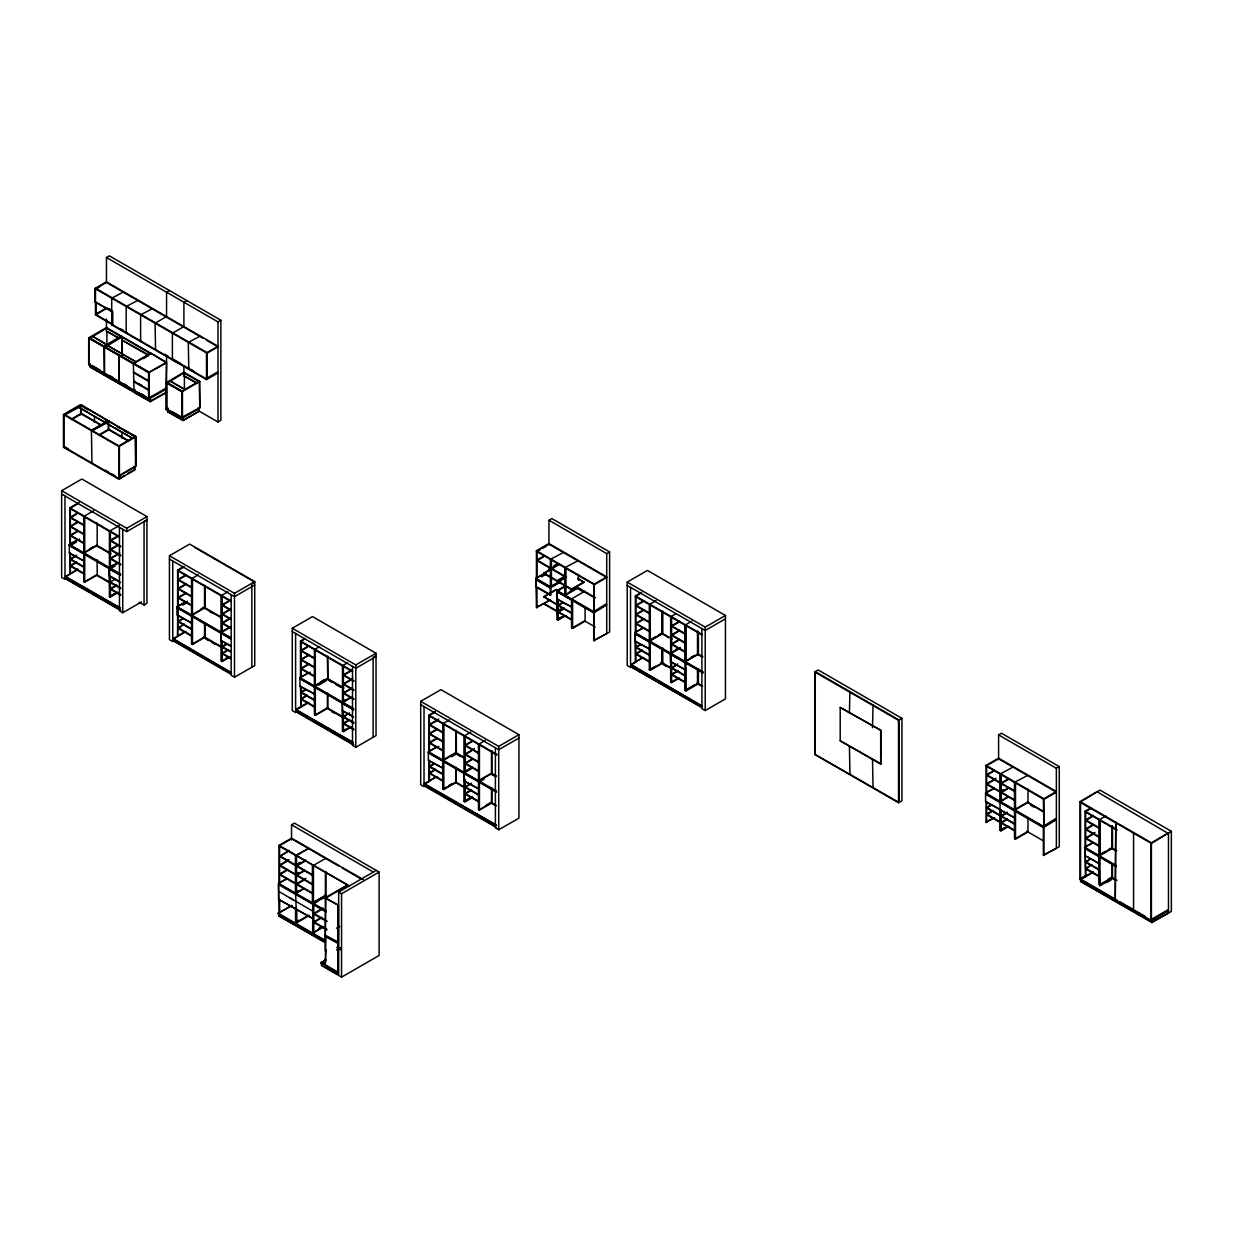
<?xml version="1.0" encoding="UTF-8"?>
<svg xmlns="http://www.w3.org/2000/svg" width="1233" height="1233" viewBox="0 0 1233 1233"><rect width="100%" height="100%" fill="white"/><g stroke="black" fill="none" stroke-linecap="round" stroke-linejoin="round"><path stroke-width="1.5" d="M152.106 308.82L140.608 314.862L140.608 341.556L141.132 340.647M352.484 666.359L352.484 745.364L355.798 747.275L376.034 735.608L376.034 653.259L312.519 616.592L292.283 628.26L292.283 710.609L295.612 712.535L295.612 633.515M495.389 747.799L495.389 827.867L498.718 829.794L518.939 818.111L518.939 734.698L440.921 689.663L420.7 701.33L420.7 784.743L424.029 786.669L424.029 706.586M701.901 628.568L701.901 708.651L705.23 710.562L725.451 698.88L725.451 615.467L647.433 570.432L627.212 582.099L627.212 665.527L630.541 667.438L630.541 587.355M1168.468 833.585L1097.093 791.771L1080.046 802.221L1151.406 843.418L1167.944 833.277M106.454 282.527L106.454 257.512L109.352 255.832L220.877 320.241L220.877 420.33L217.994 421.994L198.513 410.743M112.234 311.826L94.956 301.854L94.956 288.507L106.454 281.864L217.994 346.257L206.497 352.9L206.497 379.594L217.994 372.952M95.48 288.799L106.454 282.465L121.697 291.265M96.004 289.108L99.133 287.289M94.956 301.854L112.234 311.225L111.71 324.865L111.71 298.186L123.223 292.144M111.032 310.593L106.454 307.957L95.48 314.292L112.758 324.279L112.758 311.533M106.978 308.25L96.004 314.6L96.004 302.455M169.445 290.541L166.563 292.206L166.563 317.235M89.115 337.58L149.224 372.289L149.224 399.045L89.115 364.336L89.115 337.58L106.454 327.577L166.563 362.271L148.607 372.628L88.684 338.042L88.684 364.598L148.607 399.153L166.563 389.027M88.684 338.042L149.131 372.335L149.131 398.86L138.543 392.741M106.978 327.87L89.639 338.489M106.454 319.1L106.454 331.184L118.075 337.287M121.25 336.116L103.911 346.119L104.343 373.029M103.834 346.781L121.774 336.424M104.528 346.581L104.528 373.137M186.784 300.544L183.902 302.224L183.902 327.238M166.563 316.557L155.065 323.2L155.574 349.602M88.684 364.598L128.972 387.254M90.163 363.75L90.163 367.018L130.559 389.736M119.077 354.981L119.262 381.644M119.262 355.089L118.738 381.937M183.902 326.575L172.389 333.218L172.389 359.913L189.327 368.482M150.719 353.131L133.38 363.149L133.996 390.121M133.303 363.797L151.243 353.439L165.022 361.993M143.367 358.587L148.099 355.859M106.454 257.512L217.994 321.905L220.877 320.241M133.996 372.304L149.131 381.043M135.183 466.875L135.183 469.804L118.877 479.221L63.469 447.225L63.469 414.519L80.284 404.809L135.692 436.806L135.692 466.567L119.401 475.984M65.025 414.827L81.316 406.011M133.996 381.213L149.131 389.952M71.545 419.004L81.316 413.363L101.121 424.799M71.545 419.605L81.316 413.964L99.472 424.445M188.803 368.775L188.295 342.389L199.792 336.347M166.131 382.739L183.902 372.289L199.792 381.459L199.792 408.215L182.453 418.234L166.131 409.31L166.131 382.739L181.837 391.817L199.792 381.459M183.902 365.739L183.902 375.88L195.97 382.261M91.427 430.07L107.733 421.27L104.42 419.359M108.766 420.669L91.427 430.671L91.951 463.069M151.859 396.317L148.7 398.136L166.039 388.133M92.475 430.671L108.766 421.871M150.256 401.11L166.039 392.603L165.515 389.027M90.163 367.018L150.256 401.711L166.563 392.31M98.994 434.848L108.766 429.207L128.571 440.643M100.613 434.509L108.766 429.808L128.571 441.244M121.975 428.884L136.139 436.559L135.615 466.428M167.596 408.447L167.596 411.714L181.898 419.374M118.877 445.914L135.183 436.513L135.692 465.966L119.401 475.383M63.469 414.519L118.877 446.516L136.139 436.559M166.131 409.31L182.361 418.079L166.64 409.002L166.563 355.736M64.979 495.959L64.979 579.371L61.65 577.46L61.65 490.703L81.871 479.021L146.943 516.596L146.943 603.338L144.061 605.018L139.19 602.197M167.596 411.714L182.916 420.561L199.207 411.159L199.207 407.892M124.317 475.476L119.925 478.62L119.925 475.676L118.877 475.075M127.585 473.595L132.501 470.759M79.713 539.037L69.834 544.138L69.834 507.842L79.189 502.432M77.633 503.927L69.834 508.443L119.478 537.11M78.141 512.635L70.343 517.151L83.752 524.888M76.585 514.146L70.343 517.752L83.752 525.489M93.631 510.77L84.276 516.18L84.276 552.476M78.141 521.651L70.343 526.152L83.752 533.889M78.141 522.253L70.343 526.753L83.752 534.49M78.141 530.652L70.343 535.168L83.752 542.905M78.141 531.253L70.343 535.769L83.752 543.506M69.31 553.047L84.276 561.092L69.31 553.047L69.31 544.431L77.633 539.638M69.834 545.402L84.276 553.74L84.276 581.976L96.76 574.763L120.788 588.619M71.915 544.739L76.585 542.042M119.216 525.535L109.845 530.945L109.845 567.242M76.585 555.282L70.343 558.888L83.752 566.625M75.028 556.777L70.343 559.489L83.752 567.226M89.994 548.577L93.122 546.774M61.65 490.703L126.722 528.279L146.943 516.596M83.752 516.473L83.752 552.184L84.692 552.723L97.176 545.51L97.176 522.962M118.168 535.754L110.369 540.254L120.788 546.265M118.168 536.355L110.369 540.855L120.788 546.866M146.943 519.833L144.061 521.497L144.061 605.018M61.65 494.048L126.722 531.608L146.943 519.925M76.585 561.924L70.343 565.531L83.752 573.268M76.585 562.525L70.343 566.132L83.752 573.869M118.168 544.755L110.369 549.255L120.788 555.282M111.926 548.962L118.168 545.356M119.724 607.715L65.257 576.874L77.664 569.107M65.257 576.874L78.141 569.43M65.842 576.535L65.842 578.878L89.408 591.948M119.724 552.862L110.369 558.272L120.788 564.282M111.926 557.963L118.168 554.372M109.429 531.3L109.429 567.01L112.557 565.207M117.644 562.741L109.321 567.55L109.321 576.15L120.557 582.639M111.14 553.571L96.76 545.279L83.752 552.785L83.752 581.668L84.692 582.207L97.176 575.01L97.176 559.921M109.429 567.01L110.369 567.55L118.168 563.034M111.926 567.843L115.054 566.039M115.054 579.294L110.369 581.991L120.788 588.018M116.611 585.028L110.369 588.634L120.788 594.645M115.054 586.523L110.369 589.235L120.788 595.246M172.759 561.015L172.759 641.592L169.43 639.68L169.43 555.759L189.651 544.092L254.722 581.652L254.722 665.573L234.501 677.241L231.172 675.33L231.172 594.753M109.429 568.197L109.429 596.495L114.114 593.797M117.644 592.241L109.845 596.741L109.321 568.814L120.557 575.302L69.31 545.633M109.429 596.495L110.369 597.034L118.168 592.534M187.493 601.257L177.598 606.359L177.598 570.062L183.84 566.456M183.84 567.057L177.598 570.663L231.218 601.612M185.921 574.871L178.122 579.371L191.531 587.108M185.921 575.472L178.122 579.972L191.531 587.709M119.447 527.4L119.447 610.813L122.761 612.739L141.441 601.951M198.297 574.794L192.055 578.4L192.055 614.712M185.921 583.872L178.122 588.388L191.531 596.125M185.921 584.473L178.122 588.973L191.531 596.726M185.921 592.888L178.122 597.389L191.531 605.126M185.921 593.489L178.122 597.99L191.531 605.727M179.217 615.899L192.055 623.312L177.09 615.267L177.09 606.667L185.212 601.966M182.808 605.156L187.493 602.459M227.828 591.855L221.586 595.447L221.586 631.758M182.808 618.411L178.122 621.108L191.531 628.845M182.808 619.012L178.122 621.709L191.531 629.447M200.902 608.994L204.015 607.191L220.938 616.978M204.539 607.499L191.531 615.005L191.531 643.903L192.471 644.443L204.955 637.23L204.955 624.037M191.531 578.709L191.531 614.404L192.471 614.943L204.955 607.746L204.955 585.197M169.43 555.759L234.501 593.335L254.722 581.652M184.364 624.145L178.122 627.751L191.531 635.488M181.251 626.549L178.122 628.352L191.531 636.089M254.722 584.997L234.501 596.664L169.43 559.104M229.908 600.255L222.11 604.756L231.049 609.919M228.352 601.766L222.11 605.357L231.049 610.52M173.036 638.494L231.465 672.833L173.036 639.095L183.887 632.236M173.036 639.095L185.921 631.65M173.622 638.756L174.084 640.836M229.908 609.272L222.11 613.772L231.049 618.935M229.908 609.873L222.11 614.373L231.049 619.536M229.908 618.272L222.11 622.773L231.049 627.936M229.908 618.874L222.11 623.374L231.049 628.537M227.828 628.152L221.061 632.051L221.061 640.667L230.694 646.231M221.169 595.816L221.169 631.512L222.11 632.051L231.465 626.657M221.586 633.022L230.694 638.879L177.09 607.869M221.061 640.667L229.615 644.998M226.78 643.796L222.11 646.508L231.049 651.656M226.78 644.397L222.11 647.109L231.049 652.257M228.352 649.544L222.11 653.136L231.049 658.299M226.78 651.039L222.11 653.737L231.049 658.9M225.855 658.314L228.968 656.511M229.384 656.742L221.586 661.242L221.586 640.497M221.169 632.714L221.169 661.011L222.11 661.551L229.908 657.05M310.346 672.185L300.467 677.302L300.467 640.99L305.152 638.293M303.595 639.788L300.467 641.592L352.515 671.646M308.789 645.799L300.991 650.3L314.4 658.052M307.233 647.31L300.991 650.901L314.4 658.653M319.594 646.631L314.908 649.344L314.908 685.64M308.789 654.815L300.991 659.316L314.4 667.053M308.789 655.417L300.991 659.917L314.4 667.654M548.932 545.017L548.932 520.234L551.829 518.569L609.611 551.922L609.611 632.005L593.72 640.574L593.72 611.691L557.116 590.545L557.116 619.444L558.148 620.045L565.962 615.544M308.789 663.816L300.991 668.317L314.4 676.069M308.789 664.417L300.991 668.918L314.4 676.67M299.943 686.211L314.908 694.241L299.943 686.211L299.943 677.595L308.265 672.786M300.467 678.566L314.908 686.904L314.908 715.14L327.392 707.927L353.84 723.154M536.447 550.735L548.932 543.522L606.728 576.89L594.244 584.088L536.447 550.735L536.447 578.015L546.342 572.913M538.02 550.427L547.375 545.017M540.1 549.826L536.971 551.629L536.971 578.323M543.214 548.022L546.342 546.219M347.567 662.784L342.882 665.481L342.882 701.793M305.676 689.339L300.991 692.052L314.4 699.789M305.676 689.941L300.991 692.638L314.4 700.39M320.642 681.741L323.755 679.938M314.4 649.637L314.4 685.332L315.324 685.872L327.808 678.674L327.808 656.126M318.453 685.271L326.252 680.77M544.77 555.528L536.971 560.044L550.38 567.781M292.283 628.26L355.798 664.941L376.034 653.259M544.77 556.129L536.971 560.63L550.38 568.382M307.233 695.088L300.991 698.679L314.4 706.432M376.034 655.524L373.137 657.189L373.137 737.272M305.676 696.583L300.991 699.281L314.4 707.033M351.205 670.29L343.406 674.79L353.84 680.816M351.205 670.891L343.406 675.391L353.84 681.417M376.034 656.588L355.798 668.271L292.283 631.604M353.285 744.902L295.982 711.811L295.905 709.422L308.296 702.271M308.789 702.594L295.905 710.023L352.761 742.266M352.761 678.397L343.406 683.806L353.84 689.817M344.963 683.498L351.205 679.907M553.494 565.978L556.622 564.175M559.227 563.866L551.428 568.382L564.822 576.119M559.227 564.467L551.428 568.983L564.822 576.72L557.116 581.267L543.707 573.53L549.949 569.322M543.707 573.53L549.949 569.923M550.904 587.632L550.38 595.277L535.939 586.923L535.939 578.323L544.262 573.515M560.136 582.238L550.38 587.925L535.939 579.587L536.447 607.515L549.949 600.286M541.657 576.813L546.342 574.116M351.205 688.307L343.406 692.807L353.84 698.834M344.963 692.514L351.205 688.908M343.853 687.937L327.392 678.427L314.4 685.933L314.4 714.832L315.324 715.371L327.808 708.174L327.808 693.069M342.466 665.851L342.466 701.546L345.594 699.743M350.681 697.277L342.358 702.086L342.466 731.046L343.406 731.585L351.205 727.085M342.466 701.546L343.406 702.086L351.205 697.585M543.707 572.929L557.116 580.666L564.914 576.165M578.092 578.369L584.041 582.408L571.557 589.621L558.148 581.868L565.962 576.767M548.932 520.234L606.728 553.602L609.611 551.922M558.148 581.868L565.962 577.368M535.939 578.323L550.38 586.661L560.26 580.959M560.784 581.252L550.38 587.262L535.939 578.924M557.116 605.002L543.707 596.649L556.191 589.451L559.166 591.162M543.707 597.25L546.82 595.447M551.505 592.749L556.191 589.451M557.116 590.545L565.238 585.86M565.238 586.461L557.116 591.146L594.244 612.585L594.244 640.883M572.081 599.855L557.116 591.809L557.64 619.737L563.882 616.146M349.648 712.936L343.406 716.527L353.84 722.553M343.406 717.128L346.519 715.34M536.447 607.515L542.69 603.908M557.116 611.63L543.707 603.893L549.949 599.685M558.148 581.267L571.557 589.02L584.041 581.806M569.507 591.701L572.636 589.898M595.493 597.697L577.83 587.494L564.822 595L564.822 596.202M349.648 719.563L343.406 723.17L353.84 729.196M564.822 567.704L564.822 594.398L565.87 595L578.354 587.802M344.963 722.877L348.091 721.074M562.834 602.29L558.148 605.002L571.557 612.739M559.72 604.694L562.834 602.891M342.466 731.046L345.594 729.242M350.681 726.776L342.882 731.277L342.358 703.349L353.609 709.838M561.801 608.331L557.116 611.029L543.707 603.291M564.39 608.039L558.148 611.63L571.557 619.382M564.39 608.64L558.148 612.231L571.557 619.983M572.081 607.191L557.116 599.161L572.081 607.191L572.081 628.09L584.565 620.877L595.169 626.996M557.116 619.444L561.801 616.747M593.72 611.691L606.204 603.877M593.72 612.292L606.728 604.786M584.041 592.287L584.565 591.378L571.557 598.884L571.557 627.782L572.605 628.383L585.089 621.185L585.089 607.977M438.763 746.335L428.884 751.436L428.884 715.14L435.126 711.533M643.718 627.998L635.396 632.205L635.396 595.909L641.638 592.302M435.126 712.135L428.884 715.726L496.976 755.058M640.066 593.797L635.396 596.51L701.854 634.887M438.763 719.039L429.392 724.449L442.801 732.186M643.718 600.702L635.904 605.218L649.313 612.955M437.206 720.534L429.392 725.035L442.801 732.787M637.476 604.91L643.718 601.303M449.567 719.872L443.325 723.478L443.325 759.775M656.079 600.641L649.837 604.247L649.837 640.543M437.206 728.95L429.392 733.45L442.801 741.187M643.718 609.719L635.904 614.219L649.313 621.956M437.206 729.551L429.392 734.051L442.801 741.788M643.718 610.32L635.904 614.82L649.313 622.557M593.72 640.574L606.728 633.67L606.728 553.602M437.206 737.951L429.392 742.466L442.801 750.203M643.718 618.719L635.904 623.235L649.313 630.972M437.206 738.552L429.392 743.052L442.801 750.805M643.718 619.32L635.904 623.836L649.313 631.573M291.543 839.997L291.543 824.831L294.425 823.166L379.117 872.055L379.117 955.467L341.556 977.168L338.674 975.488L338.674 892.075L376.235 870.39M428.36 760.345L443.325 768.39L428.36 760.345L428.36 751.729L436.682 746.936M634.872 641.114L649.837 649.159L634.872 641.114L634.872 632.498L642.994 627.813M428.884 752.7L443.325 761.038L443.325 789.274L455.809 782.061L464.594 787.132M470.806 732.125L464.564 735.731L464.564 772.043M675.761 613.803L671.076 616.5L671.076 652.812M287.397 878.821L279.059 883.028L279.059 845.391L291.543 838.178L363.319 879.622M289.986 839.673L279.059 845.992L347.49 884.893L325.296 897.701L325.296 935.338L325.913 897.948M472.886 740.54L465.088 745.04L478.496 752.777M679.398 621.309L671.6 625.809L685.009 633.562M434.078 763.474L429.392 766.186L442.801 773.923M472.886 741.141L465.088 745.641L478.496 753.378M640.59 644.242L635.904 646.955L649.313 654.692M673.156 625.516L679.398 621.91M434.078 764.075L429.392 766.787L442.801 774.524M637.476 646.647L640.59 644.844M649.313 604.54L649.313 640.251L655.555 636.644M658.684 634.841L661.797 633.038L672.124 639.002M662.321 633.346L649.313 640.852L649.313 669.735L650.253 670.274L662.737 663.077L662.737 647.988M442.801 723.771L442.801 759.482L443.849 760.083L456.333 752.87L456.333 730.321M649.313 640.251L650.253 640.79L662.737 633.577L662.737 611.029M649.837 641.807L634.872 633.777L635.396 661.705L643.718 657.497M295.55 865.581L279.675 856.411L289.031 850.416M451.54 756.708L456.225 754.01L455.809 731.893M279.675 856.411L287.474 851.911M435.634 769.222L429.392 772.814L442.801 780.566M485.247 740.478L479.005 744.069L479.005 780.381M642.146 649.991L635.904 653.598L649.313 661.335M691.759 621.247L685.517 624.854L685.517 661.15M434.078 770.717L429.392 773.415L442.801 781.167M642.146 650.592L635.904 654.199L649.313 661.936M474.443 748.647L465.088 754.057L478.496 761.794M679.398 630.325L671.6 634.825L685.009 642.563M471.33 751.051L465.088 754.658L478.496 762.395M673.156 634.517L679.398 630.926M288.954 859.632L279.583 865.042L295.458 874.212L298.586 872.409M308.651 848.057L296.167 855.856M287.397 861.143L279.583 865.643L295.458 874.814M495.681 824.769L424.306 784.173L435.157 777.299M630.818 664.34L702.194 706.139L630.818 664.941L641.669 658.068M424.306 784.173L428.961 781.475M428.884 760.175L428.884 780.936L437.206 776.728M630.818 664.941L635.473 662.244M424.923 783.309L430.086 780.936M635.041 662.599L631.435 664.078M472.886 758.557L465.088 763.057L478.496 770.795M679.398 639.326L671.6 643.826L685.009 651.579M472.886 759.158L465.088 763.659L478.496 771.396M679.398 639.927L671.6 644.427L685.009 652.18M420.7 701.33L498.718 746.381L518.939 734.698M627.212 582.099L705.23 627.15L725.451 615.467M287.397 869.542L279.583 874.058L295.458 883.213M300.236 862.283L295.55 864.98L279.675 855.81M281.155 873.75L287.397 870.144M305.876 860.141L296.521 865.535L312.396 874.706M305.876 860.742L296.521 866.136L312.396 875.307M518.939 738.043L498.718 749.71L420.7 704.675M725.451 618.812L705.23 630.479L627.212 585.444M464.147 736.101L464.147 771.796L471.946 767.296M675.345 649.868L678.458 648.065M472.362 767.527L464.04 772.336L464.04 780.951L479.005 788.981L464.04 780.951M680.308 647.479L670.552 653.105L670.552 661.72L685.517 669.75L670.552 661.72M464.147 771.796L465.088 772.336L472.886 767.835M670.66 616.87L670.66 652.565L671.6 653.105L679.398 648.604M464.564 773.307L479.005 781.645L479.005 809.865M278.535 899.335L313.274 918.785L278.535 899.335L278.535 883.321L286.857 878.513M463.978 757.278L455.809 752.562L442.801 760.083L442.801 788.966L445.93 787.163M449.043 785.359L452.172 783.572M649.313 669.735L655.555 666.144M278.535 884.585L279.059 912.512L292.159 905.669M442.801 788.966L443.741 789.505L456.225 782.308L456.225 767.219M304.32 870.313L296.521 874.814L312.396 883.984M304.32 870.914L296.521 875.415L312.396 884.585M279.059 891.629L313.274 911.387M305.876 878.42L296.521 883.83L312.396 892.985M471.33 783.186L465.088 786.777L478.496 794.53M677.842 663.955L671.6 667.562L685.009 675.299M304.32 879.93L296.521 884.431L312.396 893.586M469.758 784.681L465.088 787.378L478.496 795.131M676.27 665.45L671.6 668.163L685.009 675.9M691.251 657.251L694.364 655.447M489.933 774.077L478.496 780.674L478.496 809.572L479.421 810.112L491.905 802.899L491.905 787.81M698.001 653.937L685.009 661.443L685.009 690.341L685.933 690.881L698.417 683.683L698.417 668.594M478.496 744.378L478.496 780.073L479.421 780.612L491.905 773.415L491.905 750.866M685.009 625.146L685.009 660.842L685.933 661.397L698.417 654.184L698.417 631.635M685.517 662.414L670.552 654.369L671.076 682.296L677.318 678.705M484.107 779.117L479.421 781.814L479.421 810.112M471.33 789.814L465.088 793.42L478.496 801.157M677.842 670.598L671.6 674.189L685.009 681.941M469.758 791.324L465.088 794.021L478.496 801.758M673.156 673.896L677.842 671.199M295.458 855.455L295.458 892.492L298.586 890.688M303.796 888.299L295.643 893.201L296.167 908.906M295.458 892.492L296.521 893.108L304.32 888.592M464.147 772.999L464.147 801.296L471.946 796.78M472.362 797.027L464.564 801.527L464.564 780.782M464.147 801.296L465.088 801.835L472.886 797.335M670.66 653.767L670.66 682.065L671.6 682.604L679.398 678.104M325.512 941.133L278.026 913.715L291.543 905.315M279.413 913.314L278.889 915.949L324.371 942.212M278.889 915.949L324.896 941.92M312.396 865.227L312.396 902.263L313.444 902.88L325.928 895.667L325.928 871.592M312.75 903.681L325.759 896.16M312.75 904.344L317.944 901.277M320.873 899.581L324.187 897.67M486.295 805.072L490.965 802.359L496.128 805.349M685.009 690.341L694.364 684.931M345.903 886.404L325.296 898.302L338.397 905.145L338.397 942.182L324.772 935.03L325.296 951.352M480.577 808.971L491.489 802.668L491.489 789.459M338.674 892.075L341.556 893.74L379.117 872.055M295.55 908.829L295.55 922.037L298.663 920.234M308.651 915.179L296.167 922.392L296.167 907.303M295.55 922.037L296.783 922.746L309.267 915.533M323.154 908.012L313.798 913.422L326.837 920.943M321.597 909.507L313.798 914.023L326.837 921.544M321.597 917.321L313.798 921.822L326.837 929.358M321.597 917.922L313.798 922.423L326.837 929.959M318.9 928.31L322.013 926.507M322.753 926.8L312.226 933.473M313.274 932.872L313.274 935.2M325.759 896.761L325.759 895.559L312.75 903.08L312.658 931.917L313.798 932.564L323.154 927.17M336.439 928.295L339.769 926.368M325.913 936.186L325.296 964.838L325.913 949.379M814.736 671.923L818.157 669.951L901.94 718.33L901.94 800.787L898.533 802.745L814.736 754.365L814.736 671.923L898.533 720.303L901.94 718.33M337.025 949.657L340.2 947.823M337.025 950.258L340.2 948.424M337.78 972.637L320.95 962.927L325.913 959.474M320.95 962.927L325.913 960.075M326.344 960.415L321.474 963.235L321.474 965.562L337.78 974.979L337.78 904.914L325.296 897.701M322.522 963.235L322.522 965.562M849.938 691.636L849.414 713.028M840.212 707.449L881.179 730.506L880.67 764.167L840.212 740.817L840.212 707.449L881.179 730.506M873.026 704.968L872.502 727.763M814.736 754.365L899.057 802.452L899.057 720.01L815.26 671.631L815.26 754.072M840.212 740.817L881.179 763.859M849.938 774.093L849.414 745.626M873.026 787.425L872.502 758.958M998.591 759.682L998.591 734.899L1001.473 733.234L1059.27 766.602L1059.27 846.67L1043.38 855.255L1043.38 826.357L985.583 792.989L985.583 801.604L1015.006 817.988L1000.025 809.942M986.107 765.4L998.591 758.187L1056.373 791.555L1043.889 798.768L986.107 765.4L986.107 792.696L994.43 788.488M994.43 770.209L986.631 774.709L1000.025 782.446M992.858 771.704L986.631 775.31L1000.025 783.047M995.987 778.316L986.631 783.71L1000.025 791.463L1003.153 789.659M994.43 779.811L986.631 784.311L1000.025 792.064M1008.871 778.547L1001.073 783.047L1014.482 790.785M1008.871 779.148L1001.073 783.649L1014.482 791.386M985.583 792.989L993.906 788.18M1008.871 787.548L1001.073 792.064L1014.482 799.801M985.583 801.604L998.946 808.709M1007.315 789.058L1001.073 792.649L1014.482 800.402M991.301 804.733L986.631 807.445L1000.025 815.183M991.301 805.334L986.631 808.031L1000.025 815.784M998.591 734.899L1056.373 768.267L1059.27 766.602M1006.791 797.427L1000.025 801.327L1000.025 830.225L1001.073 830.826L1008.871 826.326M1000.025 774.047L1000.025 800.726L1001.073 801.327L1008.871 796.826M992.858 810.482L986.631 814.073L1000.025 821.825M991.301 811.977L986.631 814.674L1000.025 822.411M986.107 801.435L986.107 822.18L993.906 817.679M986.107 822.18L994.43 817.988M1007.315 812.177L1001.073 815.784L1014.482 823.521M1007.315 812.778L1001.073 816.385L1014.482 824.122M1043.534 811.437L1027.474 802.159L1014.482 809.68L1014.482 838.563L1015.514 839.164L1027.998 831.967L1027.998 818.758M1014.482 782.385L1014.482 809.079L1015.514 809.68L1027.998 802.467L1027.998 789.12M1007.315 818.82L1001.073 822.411L1014.482 830.163M1007.315 819.421L1001.073 823.012L1014.482 830.765M1000.025 830.225L1004.71 827.528M1006.791 826.927L1000.549 830.533L1000.549 809.773M1027.474 831.659L1015.006 838.872L1015.006 810.574M1080.046 801.62L1151.406 842.817L1151.406 920.558L1080.046 879.36L1080.046 801.62L1099.975 790.106L1171.35 831.304L1171.35 911.387L1151.93 922.592L1080.555 881.395L1080.555 802.513M1043.38 826.357L1055.864 818.542M1043.38 826.958L1056.373 819.452M1093.455 842.725L1085.132 846.932L1085.132 811.222L1091.375 807.615M1091.375 808.216L1085.132 811.823L1116.882 830.163M1093.455 815.429L1085.641 819.93L1099.05 827.667M1091.883 816.924L1085.641 820.531L1099.05 828.268M1105.816 815.969L1099.574 819.56L1099.574 855.27M1093.455 824.43L1085.641 828.946L1099.05 836.683M1093.455 825.031L1085.641 829.547L1099.05 837.284M1043.38 855.255L1056.373 848.35L1056.373 768.267M1095.012 832.537L1085.641 837.947L1099.05 845.684M1093.455 834.047L1085.641 838.548L1099.05 846.285M1116.358 866.768L1084.608 848.427L1084.608 847.225L1092.931 842.416M1085.132 848.797L1085.641 876.725L1085.132 848.119M1085.641 855.841L1099.574 863.871L1087.198 856.719M1133.574 832.522L1133.574 910.262M1090.326 858.969L1085.641 861.667L1099.05 869.419M1088.77 860.464L1085.641 862.268L1099.05 870.02M1099.05 819.868L1099.05 854.962L1105.292 851.356M1108.421 849.568L1111.534 847.765L1116.774 850.785M1112.058 848.057L1099.05 855.563L1099.05 884.462L1099.99 885.001L1112.474 877.788L1112.474 864.595M1099.05 854.962L1099.99 855.502L1112.474 848.304L1112.474 826.125M1099.05 856.827L1099.574 884.755L1112.058 877.557L1112.058 864.348M1091.883 864.703L1085.641 868.309L1099.05 876.046M1088.77 867.107L1085.641 868.911L1099.05 876.648M1084.686 876.077L1080.046 878.759L1117.083 900.136M1080.555 879.052L1092.931 871.916M1083.144 878.158L1093.455 872.209M1080.555 881.395L1152.454 922.299L1151.93 919.664M1171.35 831.304L1150.898 843.125L1150.898 920.866L1168.468 910.725M1108.421 879.052L1111.534 877.249L1117.006 880.408M1099.697 885.926L1112.089 878.775M1106.417 882.658L1111.056 879.977M1115.264 900.229L1115.788 822.319L1115.264 900.229L1150.898 920.866M1153.487 921.097L1167.944 913.36L1167.42 910.725M1013.557 767.435L998.591 758.788L986.107 766.001L1043.889 799.369L1056.373 792.156L1014.636 768.067M1085.132 811.222L1116.882 829.562M1115.202 850.477L1112.058 848.658L1112.058 825.894M1043.534 812.038L1027.474 802.159M1030.696 805.226L1033.901 807.076M1055.864 819.745L1043.38 827.559L985.583 794.191M122.699 291.836L164.96 316.234M166.039 316.866L203.091 338.258M206.404 340.169L217.994 346.858L207.005 353.193L94.956 288.507M1084.608 847.225L1116.358 865.566M1084.608 847.826L1116.358 866.167M985.583 793.59L1043.889 827.251L1043.889 855.548M548.932 544.123L561.786 551.536M562.865 552.168L606.728 577.491L594.244 584.689L536.447 551.336M635.396 595.909L701.854 634.286M1167.944 909.815L1150.898 919.664M1112.027 878.143L1115.341 880.054M635.904 605.819L649.313 613.556M671.6 626.41L685.009 634.163M1026.657 831.181L1043.164 840.721M578.092 578.971L584.041 582.408M109.182 308.867L112.234 310.624M217.47 372.058L206.497 378.392M671.6 635.427L685.009 643.164M702.902 656.773L697.493 653.644L697.493 631.096M663.955 634.887L668.856 637.708M698.001 654.538L701.269 656.434M697.493 654.846L698.417 655.386M548.932 570.817L549.456 567.303M577.83 588.095L593.89 597.358M578.138 588.881L582.962 591.655M606.204 605.079L593.72 612.893L557.116 591.748M1119.872 901.755L1125.375 904.93M1126.515 905.592L1132.017 908.767M1134.807 910.386L1140.309 913.561M1141.45 914.208L1144.779 916.134M120.264 328.61L123.47 330.459M127.199 332.617L126.167 333.218L126.167 306.524L137.664 300.482M164.806 354.318L168.042 356.198M172.913 359.003L180.866 363.596M190.468 369.129L193.766 371.041M139.529 340.323L95.48 314.893L95.48 288.198L207.005 352.592L207.005 379.286L190.468 369.73M141.132 341.248L153.971 348.662M155.065 349.293L171.341 358.695M111.71 324.865L206.497 379.594M634.872 632.498L702.98 671.831M634.872 633.099L702.98 672.432M106.454 328.178L120.726 336.424M150.21 353.439L121.774 337.01L121.774 355.104M183.902 372.89L198.744 381.459M645.029 639.033L648.234 640.883M634.872 633.7L702.98 673.033M147.559 354.318L121.774 340.015L148.623 355.52M106.454 331.184L119.139 338.505M183.902 375.88L197.095 383.509M535.939 579.525L550.38 587.864M538.066 587.555L550.904 594.969M635.904 647.556L649.313 655.293M661.15 662.152L671.106 667.916M702.64 686.118L697.493 683.144L697.493 669.935M661.15 662.753L670.428 668.116M696.691 683.282L701.623 686.118M663.339 664.618L666.621 666.514M106.809 344.454L92.537 336.224L106.809 345.055L106.978 331.615M543.707 596.649L557.116 604.401M109.429 346.565L136.277 362.07L107.841 345.656M558.148 605.603L571.557 613.34M166.563 382.292L182.453 391.462L182.453 418.234M182.361 391.524L166.64 382.446L166.64 409.002M134.428 364.336L133.904 363.442M144.631 370.239L147.698 371.996M148.7 372.582L166.563 362.872L166.039 382.662M671.6 674.79L685.009 682.543M198.174 407.892L198.683 411.452L183.44 420.268L182.916 416.692M133.472 372.597L148.607 381.336M700.39 706.232L630.911 666.714L701.5 707.48M138.543 383.833L141.564 385.575M138.543 384.033L141.564 385.775M133.472 381.506L148.607 390.244M150.256 397.843L150.78 401.419L134.952 392.865L134.952 389.597M92.182 365.507L99.842 369.931M109.352 375.418L112.619 377.313M124.086 383.925L127.353 385.821M141.564 394.021L144.631 395.793M172.913 412.115L180.866 416.708M181.929 417.324L199.792 407.614L199.268 381.167L181.929 391.169L181.837 418.372M135.615 436.867L81.316 404.809L63.977 414.827L63.977 447.517L65.025 446.916L68.247 448.781M82.965 406.967L87.928 409.834M117.027 426.633L120.325 428.529M123.624 430.44L128.571 433.307M131.885 435.203L135.183 437.114M64.501 414.519L119.401 446.223L119.401 478.913L64.501 447.225M134.135 466.875L134.135 469.804M105.391 470.235L108.612 472.085M111.849 473.95L115.085 475.815M194.598 547.344L254.722 582.053L251.84 583.718L251.84 667.238M69.834 507.842L119.478 536.509M177.598 570.062L231.218 601.01M300.467 640.99L352.515 671.045M428.884 715.14L496.976 754.457M110.369 549.856L120.788 555.883M343.406 684.407L353.84 690.418M491.489 773.168L496.39 776.004M96.76 545.88L109.537 553.263M204.539 608.1L220.938 617.563M327.392 679.029L342.204 687.582M455.809 753.163L463.978 757.879M491.489 773.769L496.39 776.605M209.456 611.537L212.739 613.433M327.808 679.876L327.392 657.759M329.041 680.585L332.34 682.481M335.623 684.377L340.555 687.228M457.443 754.719L460.71 756.6M494.757 776.266L491.489 774.37L491.489 750.62M110.369 558.873L120.788 564.884M343.406 693.408L353.84 699.435M69.31 544.431L120.557 574.039M177.09 606.667L230.694 637.615M299.943 677.595L353.609 708.574M428.36 751.729L496.467 791.047M69.31 545.032L120.557 574.64M177.09 607.268L230.694 638.216M299.943 678.196L353.609 709.175M428.36 752.33L496.467 791.648M470.991 777.006L474.196 778.871M299.943 678.797L353.609 709.776M428.36 752.931L496.467 792.249M111.448 576.782L119.478 581.406M352.515 715.957L342.358 710.701L353.609 717.19M204.015 636.69L220.923 646.462M96.775 575.379L108.72 582.269M204.308 637.461L220.923 647.063M327.254 708.436L342.188 717.067M455.701 782.601L464.594 787.733M491.828 803.454L496.128 805.95M205.433 638.709L208.701 640.605M211.984 642.485L215.251 644.381M331.646 711.58L334.914 713.475M343.406 723.771L353.84 729.797M173.653 638.247L174.161 640.883M65.257 576.273L120.31 607.977M295.905 709.422L353.285 742.559M424.306 783.572L496.637 825.324M92.706 593.859L120.772 610.058M173.653 640.574L230.879 673.619M298.139 712.458L353.809 744.593M424.923 785.652L439.688 794.175M442.971 796.071L461.034 806.505M464.317 808.401L495.512 826.403M65.842 578.878L120.31 610.32M173.622 641.098L230.417 673.896M424.399 785.945L496.637 827.651M291.543 824.831L373.337 872.055M293.1 839.673L309.005 848.859M310.022 849.46L324.032 857.536M324.88 858.029L338.705 866.013M341.988 867.909L361.685 879.268M279.059 845.391L349.201 885.88M324.88 895.066L325.928 895.667M325.142 896.406L326.267 897.069M279.583 874.644L295.458 883.814M278.535 883.321L326.098 910.771M278.535 883.922L326.098 911.372M278.535 884.523L326.098 911.973M289.94 897.917L293.053 899.782M324.772 935.631L337.78 943.137M324.772 936.232L338.397 943.384L337.78 974.378L324.048 966.441M278.026 913.114L325.512 940.532M337.133 947.237L340.447 949.163M337.133 947.838L340.447 949.764M320.95 962.326L337.78 972.036M1168.468 832.984L1168.468 913.052M1151.93 920.265L1151.93 922.592M1099.99 820.407L1099.99 855.502M1099.99 856.704L1099.99 885.001M1085.641 812.131L1085.641 847.225M1043.889 798.768L1043.889 826.048L1043.38 799.061M1027.474 775.48L1015.006 782.076L1015.006 809.372M1015.514 782.986L1015.514 809.68M1015.514 810.867L1015.514 839.164M1013.033 767.126L1000.549 773.738L1000.549 801.034M1001.073 774.632L1001.073 801.327M1001.073 810.081L1001.073 830.826M986.631 766.294L986.631 792.989M986.631 801.743L986.631 822.488M898.533 720.303L898.533 802.745M880.67 730.799L880.67 764.167M705.23 627.15L705.23 710.562M698.001 631.388L698.001 655.139M698.001 670.228L698.001 683.436L685.517 690.65L685.517 668.009M685.933 625.686L685.933 661.397M685.933 662.583L685.933 690.881M671.6 617.409L671.6 653.105M671.6 661.859L671.6 682.604M662.321 612.678L662.321 634.548M662.321 649.637L662.321 662.83L649.837 670.043L649.837 649.298M661.797 612.369L661.797 633.038M661.797 649.329L661.797 662.537M650.253 605.079L650.253 640.79M650.253 641.992L650.253 670.274M635.904 596.803L635.904 632.498M635.904 641.252L635.904 661.998M594.244 584.088L594.244 611.383L593.72 584.396M578.354 574.455L578.354 580.173M577.83 560.799L565.346 567.411L565.346 594.707M577.83 587.494L577.83 588.696M572.605 600.086L572.605 628.383M565.87 568.305L565.87 595M563.897 575.641L563.897 579.448M563.389 552.461L550.904 559.073L550.904 586.369M558.148 599.3L558.148 620.045M551.428 559.967L551.428 586.661L550.38 586.06L550.38 559.366M550.38 586.661L550.38 595.277M536.971 587.062L536.971 607.823M498.718 746.381L498.718 829.794M479.421 744.917L479.421 780.612M465.088 736.64L465.088 772.336M465.088 779.194L465.088 801.835M455.809 768.853L455.809 782.061M443.849 724.388L443.849 760.083M443.741 761.223L443.741 789.505M429.392 716.034L429.392 751.729M429.392 760.484L429.392 781.229M425.431 783.618L425.431 785.945M355.798 664.941L355.798 747.275M343.406 666.39L343.406 702.086M343.406 710.84L343.406 731.585M341.556 893.74L341.556 977.168M327.392 694.718L327.392 707.927M325.574 858.43L313.105 865.643M325.404 873.149L325.404 895.358L312.92 902.571L312.92 865.535M315.324 650.176L315.324 685.872M315.324 687.074L315.324 715.371M313.798 904.267L313.798 932.564M313.444 865.843L313.444 902.88M313.274 917.182L313.274 932.271M308.651 848.658L295.997 855.163L295.997 892.8M300.991 641.9L300.991 677.595M300.991 686.349L300.991 707.095L300.467 686.041M296.783 909.538L296.783 922.746M296.521 856.072L296.521 893.108M279.675 899.674L279.675 912.867M279.583 846.285L279.583 883.321M234.501 593.335L234.501 677.241M222.11 596.356L222.11 632.051M222.11 640.806L222.11 661.551M217.994 321.905L217.994 421.994M204.539 586.831L204.539 608.701M204.539 623.79L204.539 636.999L192.055 644.196L192.055 615.899L177.598 607.638L177.598 635.858L178.122 607.869M192.471 579.248L192.471 614.943M192.471 616.146L192.471 644.443M184.411 389.397L184.411 372.582L167.072 383.201M182.916 417.293L182.916 420.561M178.122 570.956L178.122 606.667M168.12 408.154L168.12 411.421M150.256 398.444L150.256 401.711M148.607 372.628L148.607 399.153M126.722 528.279L126.722 531.608M122.761 529.327L122.761 612.739M122.298 355.397L122.298 336.717L104.959 347.321M121.975 432.613L122.067 438.27M118.877 446.516L118.877 479.221M110.369 531.839L110.369 567.55M110.369 576.289L110.369 597.034M108.766 423.089L108.766 430.379M108.242 424.614L108.242 430.271M94.525 416.754L94.525 422.333M84.692 517.012L84.692 552.723M84.692 553.925L84.692 582.207M81.316 409.063L81.316 414.535M80.792 405.118L80.792 414.735M70.343 508.736L70.343 544.431M70.343 553.185L70.343 573.931L69.834 552.877M184.827 389.505L169.969 380.92L184.827 389.505M104.836 422.333L78.434 407.09L104.836 422.333M132.285 438.177L105.884 422.934L132.285 438.177"/></g></svg>
